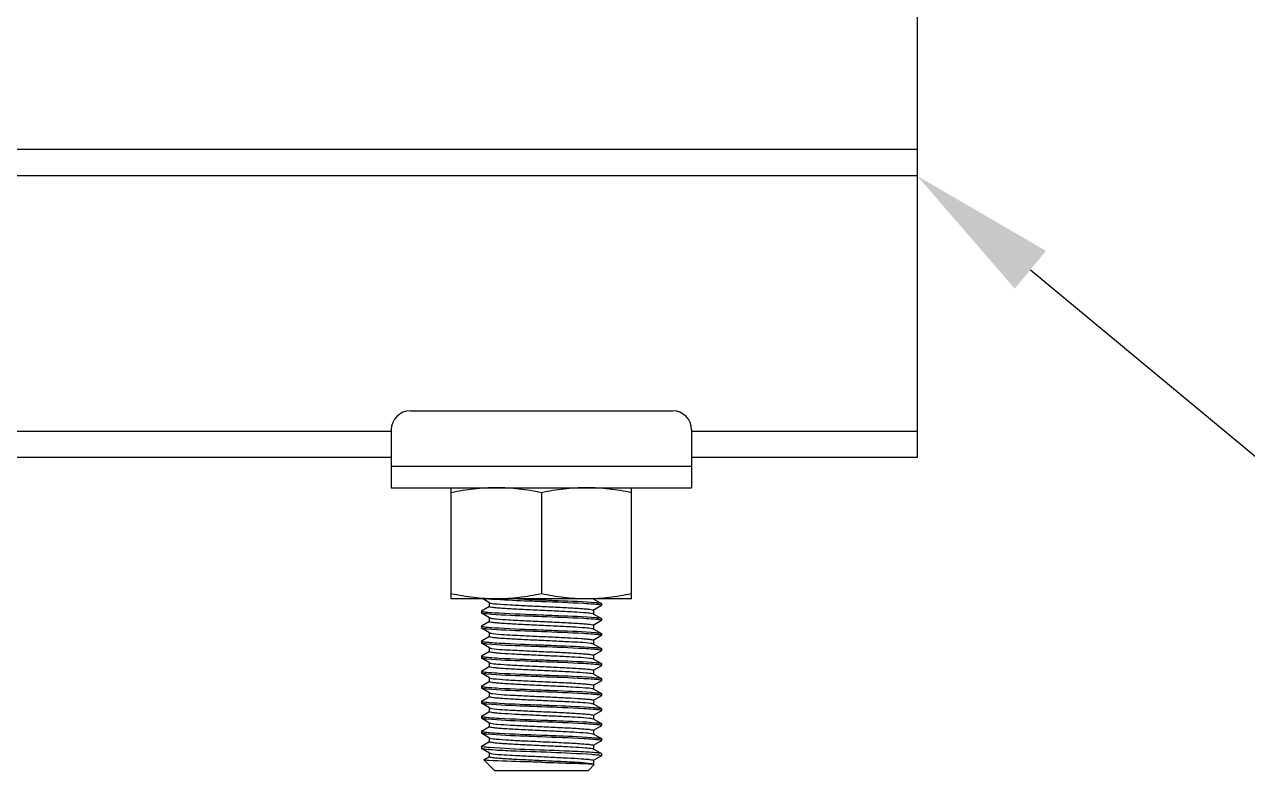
# Model space of a CAD drawing. Extents: x -409572 to -157272, y 600795 to 878326.
# Drawn here: x -396625 to -395792, y 804471 to 804979 of the extents above; entities that cross this region are included whole.
import ezdxf

# ---------------------------------------------------------------- set-up
doc = ezdxf.new("R2010")
doc.units = 0
doc.header["$LTSCALE"] = 1000
doc.header["$MEASUREMENT"] = 0
doc.layers.get('0').update_dxf_attribs({"linetype": 'CONTINUOUS'})

msp = doc.modelspace()

# ---------------------------------------------------------------- linework, layer by layer
at = {"color": 7}
msp.add_line((-396017.17, 805085.17), (-396017.17, 804683.96), dxfattribs=at)
for p, q in [((-396017.17, 804893.51), (-400240.39, 804893.51)), ((-396017.17, 804875.62), (-400240.39, 804875.62)), ((-396362.1, 804715.85), (-396183.69, 804715.85)), ((-396375.12, 804701.85), (-399882.63, 804701.85)), ((-396375.12, 804702.84), (-396375.12, 804663.52)), ((-396170.68, 804702.84), (-396170.68, 804663.52)), ((-396017.17, 804701.85), (-396170.68, 804701.85)), ((-396375.12, 804683.96), (-399882.63, 804683.96)), ((-396017.17, 804683.96), (-396170.68, 804683.96)), ((-396375.12, 804678.23), (-396170.68, 804678.23)), ((-396375.12, 804663.52), (-396170.68, 804663.52)), ((-396334.23, 804587.88), (-396334.23, 804663.52)), ((-396211.57, 804587.88), (-396211.57, 804663.52)), ((-396272.9, 804660.06), (-396272.9, 804591.33)), ((-396211.57, 804587.88), (-396334.23, 804587.88)), ((-396308.14, 804585.19), (-396312.78, 804587.88)), ((-396237.65, 804588.01), (-396232.11, 804584.79)), ((-396313.69, 804579.68), (-396313.78, 804579.57)), ((-396313.78, 804579.57), (-396313.78, 804578.29)), ((-396313.69, 804579.68), (-396308.14, 804582.89)), ((-396308.25, 804582.76), (-396308.25, 804585.32)), ((-396232.11, 804583.29), (-396237.65, 804580.08)), ((-396237.54, 804580.21), (-396237.54, 804577.65)), ((-396232.11, 804584.79), (-396232.01, 804584.68)), ((-396232.11, 804583.29), (-396232.01, 804583.4)), ((-396232.01, 804584.68), (-396232.01, 804583.4)), ((-396313.69, 804578.18), (-396313.78, 804578.29)), ((-396308.14, 804574.97), (-396313.69, 804578.18)), ((-396313.69, 804569.46), (-396308.14, 804572.67)), ((-396308.25, 804572.54), (-396308.25, 804575.1)), ((-396308.14, 804574.97), (-396307.94, 804574.88)), ((-396237.65, 804577.78), (-396232.11, 804574.57)), ((-396232.11, 804573.07), (-396237.65, 804569.86)), ((-396232.11, 804574.57), (-396232.01, 804574.46)), ((-396232.11, 804573.07), (-396232.01, 804573.18)), ((-396232.01, 804574.46), (-396232.01, 804573.18)), ((-396313.69, 804569.46), (-396313.78, 804569.35)), ((-396313.78, 804569.35), (-396313.78, 804568.07)), ((-396313.69, 804567.96), (-396313.78, 804568.07)), ((-396308.14, 804564.75), (-396313.69, 804567.96)), ((-396313.69, 804559.24), (-396308.14, 804562.45)), ((-396308.25, 804562.32), (-396308.25, 804564.88)), ((-396237.55, 804563.82), (-396237.84, 804563.84)), ((-396237.65, 804567.56), (-396232.11, 804564.35)), ((-396232.11, 804562.85), (-396237.65, 804559.64)), ((-396237.54, 804569.99), (-396237.54, 804567.43)), ((-396232.11, 804564.35), (-396232.01, 804564.24)), ((-396232.11, 804562.85), (-396232.01, 804562.96)), ((-396232.01, 804564.24), (-396232.01, 804562.96)), ((-396313.69, 804559.24), (-396313.78, 804559.13)), ((-396313.78, 804559.13), (-396313.78, 804557.85)), ((-396313.69, 804557.74), (-396313.78, 804557.85)), ((-396308.14, 804554.53), (-396313.69, 804557.74)), ((-396308.25, 804552.1), (-396308.25, 804554.65)), ((-396237.65, 804557.34), (-396232.11, 804554.13)), ((-396237.54, 804559.77), (-396237.54, 804557.21)), ((-396232.11, 804554.13), (-396232.01, 804554.02)), ((-396232.01, 804554.02), (-396232.01, 804552.74)), ((-396313.69, 804549.02), (-396313.78, 804548.91)), ((-396313.78, 804548.9), (-396313.78, 804547.63)), ((-396313.69, 804547.51), (-396313.78, 804547.63)), ((-396313.69, 804549.02), (-396308.14, 804552.23)), ((-396308.14, 804544.3), (-396313.69, 804547.51)), ((-396237.81, 804547.19), (-396237.65, 804547.12)), ((-396232.11, 804552.63), (-396237.65, 804549.41)), ((-396237.65, 804547.12), (-396232.11, 804543.91)), ((-396237.54, 804549.54), (-396237.54, 804546.99)), ((-396232.11, 804552.63), (-396232.01, 804552.74)), ((-396313.69, 804538.79), (-396313.78, 804538.68)), ((-396313.78, 804538.68), (-396313.78, 804537.4)), ((-396313.69, 804537.29), (-396313.78, 804537.41)), ((-396313.69, 804538.79), (-396308.14, 804542.01)), ((-396308.14, 804534.08), (-396313.69, 804537.29)), ((-396308.25, 804541.88), (-396308.25, 804544.43)), ((-396232.11, 804542.4), (-396237.65, 804539.19)), ((-396237.54, 804539.32), (-396237.54, 804536.77)), ((-396232.11, 804543.91), (-396232.01, 804543.79)), ((-396232.11, 804542.4), (-396232.01, 804542.52)), ((-396232.01, 804543.79), (-396232.01, 804542.52)), ((-396313.69, 804528.57), (-396308.14, 804531.78)), ((-396308.25, 804531.66), (-396308.25, 804534.21)), ((-396308.14, 804534.08), (-396307.94, 804533.99)), ((-396237.65, 804536.9), (-396232.11, 804533.68)), ((-396232.11, 804532.18), (-396237.65, 804528.97)), ((-396237.54, 804529.1), (-396237.54, 804526.54)), ((-396232.11, 804533.68), (-396232.01, 804533.57)), ((-396232.11, 804532.18), (-396232.01, 804532.29)), ((-396232.01, 804533.57), (-396232.01, 804532.29)), ((-396313.69, 804528.57), (-396313.78, 804528.46)), ((-396313.78, 804528.46), (-396313.78, 804527.18)), ((-396313.69, 804527.07), (-396313.78, 804527.18)), ((-396308.14, 804523.86), (-396313.69, 804527.07)), ((-396313.69, 804518.35), (-396308.14, 804521.56)), ((-396308.25, 804521.43), (-396308.25, 804523.99)), ((-396237.55, 804522.93), (-396237.84, 804522.95)), ((-396237.65, 804526.67), (-396232.11, 804523.46)), ((-396232.11, 804521.96), (-396237.65, 804518.75)), ((-396232.11, 804523.46), (-396232.01, 804523.35)), ((-396232.11, 804521.96), (-396232.01, 804522.07)), ((-396232.01, 804523.35), (-396232.01, 804522.07)), ((-396313.69, 804518.35), (-396313.78, 804518.24)), ((-396313.78, 804518.24), (-396313.78, 804516.96)), ((-396313.69, 804516.85), (-396313.78, 804516.96)), ((-396308.14, 804513.64), (-396313.69, 804516.85)), ((-396308.25, 804511.21), (-396308.25, 804513.77)), ((-396237.65, 804516.45), (-396232.11, 804513.24)), ((-396237.54, 804518.88), (-396237.54, 804516.32)), ((-396232.11, 804513.24), (-396232.01, 804513.13)), ((-396232.01, 804513.13), (-396232.01, 804511.85)), ((-396313.69, 804508.13), (-396313.78, 804508.02)), ((-396313.78, 804508.02), (-396313.78, 804506.74)), ((-396313.69, 804506.63), (-396313.78, 804506.74)), ((-396313.69, 804508.13), (-396308.14, 804511.34)), ((-396308.14, 804503.42), (-396313.69, 804506.63)), ((-396237.81, 804506.3), (-396237.65, 804506.23)), ((-396232.11, 804511.74), (-396237.65, 804508.53)), ((-396237.65, 804506.23), (-396232.11, 804503.02)), ((-396237.54, 804508.66), (-396237.54, 804506.1)), ((-396232.11, 804511.74), (-396232.01, 804511.85)), ((-396313.69, 804497.91), (-396313.78, 804497.79)), ((-396313.78, 804497.79), (-396313.78, 804496.52)), ((-396313.69, 804496.41), (-396313.78, 804496.52)), ((-396313.69, 804497.91), (-396308.14, 804501.12)), ((-396308.14, 804493.19), (-396313.69, 804496.41)), ((-396308.25, 804500.99), (-396308.25, 804503.54)), ((-396232.11, 804501.52), (-396237.65, 804498.3)), ((-396237.65, 804496.01), (-396232.11, 804492.8)), ((-396237.54, 804498.43), (-396237.54, 804495.88)), ((-396232.11, 804503.02), (-396232.01, 804502.91)), ((-396232.11, 804501.52), (-396232.01, 804501.63)), ((-396232.01, 804502.91), (-396232.01, 804501.63)), ((-396313.78, 804487.57), (-396313.69, 804487.69)), ((-396313.78, 804487.57), (-396313.78, 804486.3)), ((-396313.69, 804487.69), (-396308.14, 804490.9)), ((-396313.41, 804487.35), (-396313.55, 804487.4)), ((-396308.25, 804490.77), (-396308.25, 804493.32)), ((-396308.14, 804493.19), (-396307.94, 804493.11)), ((-396232.11, 804491.29), (-396237.65, 804488.08)), ((-396237.54, 804488.21), (-396237.54, 804485.66)), ((-396232.11, 804492.8), (-396232.01, 804492.68)), ((-396232.11, 804491.29), (-396232.01, 804491.41)), ((-396232.01, 804492.68), (-396232.01, 804491.41)), ((-396313.78, 804486.3), (-396313.69, 804486.18)), ((-396308.14, 804482.97), (-396313.69, 804486.18)), ((-396312.06, 804478.41), (-396308.14, 804480.67)), ((-396308.25, 804480.55), (-396308.25, 804483.1)), ((-396237.65, 804485.79), (-396232.11, 804482.57)), ((-396232.11, 804481.07), (-396237.65, 804477.86)), ((-396232.01, 804482.46), (-396232.11, 804482.57)), ((-396232.11, 804481.07), (-396232.01, 804481.18)), ((-396232.01, 804482.46), (-396232.01, 804481.18)), ((-396312.08, 804478.33), (-396312.06, 804478.41)), ((-396304.84, 804471.09), (-396312.08, 804478.33)), ((-396304.84, 804471.09), (-396240.95, 804471.09)), ((-396240.95, 804471.09), (-396236.95, 804475.09)), ((-396237.94, 804475.37), (-396237.42, 804475.29)), ((-396237.54, 804477.99), (-396237.54, 804475.43)), ((-396236.98, 804475.17), (-396236.95, 804475.09))]:
    msp.add_line(p, q)
msp.add_lwpolyline([(-395940.19, 804811.79), (-395680.26, 804596.23)])
for centre, radius, start, end in [((-396362.1, 804702.84), 13.01, 90, 180), ((-396183.69, 804702.84), 13.01, 0, 90), ((-396303.03, 804661.56), 74.08, 264.08117, 264.63299), ((-396085.43, 809370.41), 4786.84, 267.56828, 267.75562), ((-396246.38, 804471.63), 112.98, 84.57757, 85.54792), ((-396299.15, 804694.58), 116.22, 264.66273, 265.5428), ((-396307.17, 804577.11), 2.36, 250.95613, 252.09072), ((-396246.6, 804458.71), 115.68, 84.64983, 85.5433), ((-396299.27, 804682.82), 114.68, 264.62433, 265.54382), ((-396239.48, 804562.41), 5.49, 75.6696, 76.53963), ((-396298.93, 804676.65), 118.75, 264.72681, 265.54051), ((-396299.17, 804663.64), 115.95, 264.65689, 265.54292), ((-396246.31, 804441.79), 112.15, 84.55144, 85.55335), ((-396299.15, 804653.69), 116.22, 264.66273, 265.5428), ((-396246.38, 804430.74), 112.98, 84.57757, 85.54792), ((-396307.17, 804536.23), 2.36, 250.95613, 252.09072), ((-396246.6, 804417.82), 115.68, 84.64983, 85.5433), ((-396299.27, 804641.93), 114.68, 264.62433, 265.54382), ((-396239.48, 804521.52), 5.49, 75.6696, 76.53963), ((-396298.93, 804635.76), 118.75, 264.72681, 265.54051), ((-396246.31, 804400.9), 112.15, 84.55144, 85.55335), ((-396299.17, 804622.76), 115.95, 264.65689, 265.54292), ((-396299.15, 804612.8), 116.22, 264.66273, 265.5428), ((-396246.38, 804389.85), 112.98, 84.57757, 85.54792), ((-396307.17, 804495.34), 2.36, 250.95613, 252.09072), ((-396246.6, 804376.94), 115.68, 84.64983, 85.5433), ((-396297.24, 804624.49), 139.48, 265.18601, 265.53143), ((-396296.96, 804629.24), 142.97, 265.23999, 265.54697), ((-396239.48, 804480.63), 5.49, 75.6696, 76.53963)]:
    msp.add_arc(centre, radius, start, end)
for points, knots in [([(-396303.56, 804663.52), (-396308.7, 804663.52), (-396319.01, 804662.87), (-396329.18, 804661.13), (-396334.23, 804660.06)], [0, 0, 0, 0, 0.499234, 1, 1, 1, 1]), ([(-396272.9, 804660.06), (-396277.94, 804661.13), (-396288.11, 804662.87), (-396298.42, 804663.52), (-396303.56, 804663.52)], [0, 0, 0, 0, 0.500766, 1, 1, 1, 1]), ([(-396242.23, 804663.52), (-396247.37, 804663.52), (-396257.68, 804662.87), (-396267.85, 804661.13), (-396272.9, 804660.06)], [0, 0, 0, 0, 0.499234, 1, 1, 1, 1]), ([(-396211.57, 804660.06), (-396216.61, 804661.13), (-396226.78, 804662.87), (-396237.09, 804663.52), (-396242.23, 804663.52)], [0, 0, 0, 0, 0.500766, 1, 1, 1, 1]), ([(-396303.56, 804587.88), (-396308.7, 804587.88), (-396319.01, 804588.52), (-396329.18, 804590.27), (-396334.23, 804591.33)], [0, 0, 0, 0, 0.499234, 1, 1, 1, 1]), ([(-396303.67, 804587.35), (-396304.28, 804587.38), (-396306.38, 804587.51), (-396308.47, 804587.67), (-396309.96, 804587.8)], [0, 0, 0, 0, 0.289844, 1, 1, 1, 1]), ([(-396272.9, 804585.96), (-396275.78, 804586.07), (-396286.04, 804586.49), (-396296.3, 804586.9), (-396303.67, 804587.35)], [0, 0, 0, 0, 0.280726, 1, 1, 1, 1]), ([(-396272.9, 804591.33), (-396277.94, 804590.27), (-396288.11, 804588.52), (-396298.42, 804587.88), (-396303.56, 804587.88)], [0, 0, 0, 0, 0.500766, 1, 1, 1, 1]), ([(-396242.23, 804587.88), (-396247.37, 804587.88), (-396257.68, 804588.52), (-396267.85, 804590.27), (-396272.9, 804591.33)], [0, 0, 0, 0, 0.499234, 1, 1, 1, 1]), ([(-396272.9, 804587.24), (-396269.05, 804587.08), (-396256.63, 804586.55), (-396244.2, 804586.2), (-396235.66, 804585.37)], [0, 0, 0, 0, 0.309919, 1, 1, 1, 1]), ([(-396211.57, 804591.33), (-396216.61, 804590.27), (-396226.78, 804588.52), (-396237.09, 804587.88), (-396242.23, 804587.88)], [0, 0, 0, 0, 0.500766, 1, 1, 1, 1]), ([(-396313.78, 804579.57), (-396313.78, 804579.51), (-396313.59, 804579.4), (-396313.43, 804579.35), (-396313.31, 804579.32)], [0, 0, 0, 0, 0.314295, 1, 1, 1, 1]), ([(-396313.31, 804579.32), (-396313.14, 804579.28), (-396312.02, 804579.06), (-396310.9, 804578.95), (-396309.96, 804578.86)], [0, 0, 0, 0, 0.163341, 1, 1, 1, 1]), ([(-396308.25, 804582.76), (-396308.25, 804582.54), (-396307.05, 804582.4), (-396305.57, 804582.07), (-396302.45, 804581.82), (-396296.72, 804581.37), (-396287.58, 804580.9), (-396275.52, 804580.33), (-396263.07, 804579.75), (-396251.96, 804579.24), (-396243.78, 804578.58), (-396239.38, 804578.33), (-396237.97, 804577.91)], [0, 0, 0, 0, 0.009703, 0.035887, 0.07813, 0.135078, 0.284815, 0.464601, 0.649729, 0.81476, 0.937049, 1, 1, 1, 1]), ([(-396308.14, 804585.19), (-396308.07, 804585.15), (-396307.89, 804585.08), (-396307.7, 804585.03), (-396307.59, 804585)], [0, 0, 0, 0, 0.406881, 1, 1, 1, 1]), ([(-396307.59, 804585), (-396306.03, 804584.63), (-396301.46, 804584.31), (-396293.08, 804583.71), (-396281.95, 804583.19), (-396269.62, 804582.62), (-396257.76, 804582.05), (-396248.8, 804581.58), (-396243.2, 804581.14), (-396240.15, 804580.9), (-396238.72, 804580.57), (-396237.54, 804580.43), (-396237.54, 804580.21)], [0, 0, 0, 0, 0.068576, 0.194029, 0.359725, 0.543506, 0.720761, 0.867753, 0.923531, 0.964877, 0.99049, 1, 1, 1, 1]), ([(-396237.61, 804584.26), (-396239.77, 804584.44), (-396251.53, 804585.15), (-396263.3, 804585.58), (-396272.9, 804585.96)], [0, 0, 0, 0, 0.184493, 1, 1, 1, 1]), ([(-396232.43, 804583.64), (-396232.6, 804583.68), (-396233.68, 804583.91), (-396234.78, 804584.01), (-396235.7, 804584.1)], [0, 0, 0, 0, 0.160696, 1, 1, 1, 1]), ([(-396235.66, 804585.37), (-396235.21, 804585.33), (-396234.03, 804585.16), (-396232.75, 804585.17), (-396232.11, 804584.79)], [0, 0, 0, 0, 0.378482, 1, 1, 1, 1]), ([(-396232.01, 804583.4), (-396232.01, 804583.46), (-396232.18, 804583.57), (-396232.32, 804583.61), (-396232.43, 804583.64)], [0, 0, 0, 0, 0.318595, 1, 1, 1, 1]), ([(-396310.02, 804577.59), (-396310.49, 804577.63), (-396311.7, 804577.8), (-396313.02, 804577.79), (-396313.69, 804578.18)], [0, 0, 0, 0, 0.379133, 1, 1, 1, 1]), ([(-396272.9, 804575.74), (-396276.72, 804575.89), (-396289.1, 804576.42), (-396301.5, 804576.78), (-396310.02, 804577.59)], [0, 0, 0, 0, 0.309073, 1, 1, 1, 1]), ([(-396308.25, 804572.54), (-396308.25, 804572.32), (-396307.08, 804572.18), (-396305.64, 804571.85), (-396302.59, 804571.61), (-396296.99, 804571.17), (-396288.03, 804570.7), (-396276.16, 804570.14), (-396263.83, 804569.57), (-396252.71, 804569.05), (-396244.32, 804568.44), (-396239.76, 804568.12), (-396238.2, 804567.75)], [0, 0, 0, 0, 0.009517, 0.035128, 0.076492, 0.132277, 0.279305, 0.456588, 0.640385, 0.806077, 0.931494, 1, 1, 1, 1]), ([(-396308.18, 804578.71), (-396306.01, 804578.54), (-396294.26, 804577.83), (-396282.49, 804577.4), (-396272.9, 804577.01)], [0, 0, 0, 0, 0.184553, 1, 1, 1, 1]), ([(-396307.89, 804574.87), (-396306.52, 804574.42), (-396302.18, 804574.2), (-396294.08, 804573.51), (-396282.97, 804573.02), (-396270.49, 804572.43), (-396258.37, 804571.86), (-396249.16, 804571.38), (-396243.39, 804570.93), (-396240.24, 804570.69), (-396238.76, 804570.35), (-396237.54, 804570.22), (-396237.54, 804569.99)], [0, 0, 0, 0, 0.061098, 0.182334, 0.347135, 0.532706, 0.713328, 0.863975, 0.921317, 0.963856, 0.990226, 1, 1, 1, 1]), ([(-396272.9, 804577.01), (-396269.06, 804576.86), (-396256.66, 804576.33), (-396244.23, 804575.97), (-396235.7, 804575.16)], [0, 0, 0, 0, 0.309586, 1, 1, 1, 1]), ([(-396237.61, 804574.04), (-396239.78, 804574.21), (-396251.53, 804574.93), (-396263.3, 804575.36), (-396272.9, 804575.74)], [0, 0, 0, 0, 0.184541, 1, 1, 1, 1]), ([(-396237.97, 804577.91), (-396237.91, 804577.89), (-396237.8, 804577.85), (-396237.7, 804577.81), (-396237.65, 804577.78)], [0, 0, 0, 0, 0.569522, 1, 1, 1, 1]), ([(-396232.46, 804573.42), (-396232.64, 804573.47), (-396233.75, 804573.69), (-396234.87, 804573.8), (-396235.82, 804573.89)], [0, 0, 0, 0, 0.16229, 1, 1, 1, 1]), ([(-396235.7, 804575.16), (-396235.24, 804575.11), (-396234.06, 804574.94), (-396232.76, 804574.95), (-396232.11, 804574.57)], [0, 0, 0, 0, 0.378727, 1, 1, 1, 1]), ([(-396232.01, 804573.18), (-396232.01, 804573.24), (-396232.19, 804573.35), (-396232.35, 804573.39), (-396232.46, 804573.42)], [0, 0, 0, 0, 0.315177, 1, 1, 1, 1]), ([(-396313.78, 804569.35), (-396313.78, 804569.3), (-396313.62, 804569.19), (-396313.48, 804569.15), (-396313.38, 804569.12)], [0, 0, 0, 0, 0.319254, 1, 1, 1, 1]), ([(-396309.85, 804567.35), (-396310.34, 804567.4), (-396311.61, 804567.57), (-396312.99, 804567.56), (-396313.69, 804567.96)], [0, 0, 0, 0, 0.380051, 1, 1, 1, 1]), ([(-396313.38, 804569.12), (-396313.2, 804569.07), (-396312.09, 804568.84), (-396310.97, 804568.73), (-396310.02, 804568.64)], [0, 0, 0, 0, 0.159053, 1, 1, 1, 1]), ([(-396272.9, 804565.52), (-396276.69, 804565.67), (-396289.01, 804566.19), (-396301.35, 804566.56), (-396309.85, 804567.35)], [0, 0, 0, 0, 0.307895, 1, 1, 1, 1]), ([(-396308.25, 804562.32), (-396308.25, 804562.31), (-396308.25, 804562.29), (-396308.23, 804562.27), (-396308.22, 804562.26)], [0, 0, 0, 0, 0.463467, 1, 1, 1, 1]), ([(-396308.22, 804562.26), (-396308.05, 804562.05), (-396307.06, 804561.94), (-396305.33, 804561.61), (-396302.49, 804561.38), (-396297.1, 804560.96), (-396288.71, 804560.51), (-396277.49, 804559.97), (-396265.71, 804559.46), (-396252.9, 804558.75), (-396244.13, 804558.45), (-396239.23, 804557.71)], [0, 0, 0, 0, 0.011937, 0.038615, 0.07957, 0.133598, 0.274096, 0.443272, 0.620779, 0.785256, 1, 1, 1, 1]), ([(-396308.18, 804568.49), (-396306.02, 804568.32), (-396294.26, 804567.61), (-396282.49, 804567.17), (-396272.9, 804566.79)], [0, 0, 0, 0, 0.184509, 1, 1, 1, 1]), ([(-396308.14, 804564.75), (-396308.06, 804564.7), (-396307.4, 804564.47), (-396306.71, 804564.39), (-396306.12, 804564.31)], [0, 0, 0, 0, 0.140461, 1, 1, 1, 1]), ([(-396306.12, 804564.31), (-396300.97, 804563.62), (-396291.91, 804563.27), (-396278.79, 804562.58), (-396267, 804562.06), (-396255.95, 804561.52), (-396247.72, 804561.07), (-396242.63, 804560.65), (-396239.89, 804560.41), (-396238.59, 804560.12), (-396237.54, 804559.97), (-396237.54, 804559.77)], [0, 0, 0, 0, 0.226556, 0.394464, 0.573122, 0.741029, 0.877994, 0.929534, 0.967621, 0.99116, 1, 1, 1, 1]), ([(-396272.9, 804566.79), (-396269.08, 804566.64), (-396256.72, 804566.11), (-396244.33, 804565.75), (-396235.82, 804564.95)], [0, 0, 0, 0, 0.308784, 1, 1, 1, 1]), ([(-396237.84, 804563.84), (-396240.01, 804564.01), (-396251.69, 804564.71), (-396263.38, 804565.14), (-396272.9, 804565.52)], [0, 0, 0, 0, 0.186017, 1, 1, 1, 1]), ([(-396238.12, 804567.73), (-396238.03, 804567.7), (-396237.87, 804567.66), (-396237.71, 804567.6), (-396237.65, 804567.56)], [0, 0, 0, 0, 0.585672, 1, 1, 1, 1]), ([(-396233.42, 804563.39), (-396233.68, 804563.43), (-396235.05, 804563.61), (-396236.43, 804563.73), (-396237.55, 804563.82)], [0, 0, 0, 0, 0.190958, 1, 1, 1, 1]), ([(-396235.82, 804564.95), (-396235.34, 804564.9), (-396234.12, 804564.73), (-396232.78, 804564.74), (-396232.11, 804564.35)], [0, 0, 0, 0, 0.379378, 1, 1, 1, 1]), ([(-396232.01, 804562.96), (-396232.01, 804563.01), (-396232.49, 804563.35), (-396232.97, 804563.32), (-396233.42, 804563.39)], [0, 0, 0, 0, 0.092798, 1, 1, 1, 1]), ([(-396313.78, 804559.13), (-396313.78, 804559.07), (-396313.58, 804558.95), (-396313.43, 804558.91), (-396313.3, 804558.88)], [0, 0, 0, 0, 0.312916, 1, 1, 1, 1]), ([(-396309.97, 804557.14), (-396310.44, 804557.18), (-396311.67, 804557.36), (-396313.01, 804557.34), (-396313.69, 804557.74)], [0, 0, 0, 0, 0.379419, 1, 1, 1, 1]), ([(-396313.3, 804558.88), (-396313.12, 804558.83), (-396311.98, 804558.61), (-396310.82, 804558.5), (-396309.85, 804558.41)], [0, 0, 0, 0, 0.163149, 1, 1, 1, 1]), ([(-396272.9, 804555.29), (-396276.71, 804555.45), (-396289.07, 804555.97), (-396301.45, 804556.34), (-396309.97, 804557.14)], [0, 0, 0, 0, 0.308711, 1, 1, 1, 1]), ([(-396308.17, 804558.26), (-396306, 804558.09), (-396294.25, 804557.38), (-396282.49, 804556.95), (-396272.9, 804556.57)], [0, 0, 0, 0, 0.184619, 1, 1, 1, 1]), ([(-396308.14, 804554.53), (-396308.01, 804554.45), (-396307.61, 804554.34), (-396307.21, 804554.26), (-396306.96, 804554.21)], [0, 0, 0, 0, 0.374139, 1, 1, 1, 1]), ([(-396306.96, 804554.21), (-396302.13, 804553.39), (-396293.33, 804553.16), (-396280.39, 804552.42), (-396268.31, 804551.9), (-396256.85, 804551.34), (-396248.26, 804550.88), (-396242.91, 804550.45), (-396240.02, 804550.21), (-396238.65, 804549.9), (-396237.54, 804549.76), (-396237.54, 804549.54)], [0, 0, 0, 0, 0.210773, 0.377666, 0.558838, 0.731273, 0.873076, 0.926648, 0.966309, 0.990838, 1, 1, 1, 1]), ([(-396272.9, 804556.57), (-396269.4, 804556.43), (-396257.65, 804555.95), (-396245.9, 804555.53), (-396237.67, 804554.88)], [0, 0, 0, 0, 0.297814, 1, 1, 1, 1]), ([(-396237.61, 804553.6), (-396239.78, 804553.77), (-396251.53, 804554.48), (-396263.3, 804554.91), (-396272.9, 804555.29)], [0, 0, 0, 0, 0.184504, 1, 1, 1, 1]), ([(-396239.23, 804557.71), (-396239.04, 804557.69), (-396238.51, 804557.59), (-396237.96, 804557.51), (-396237.65, 804557.34)], [0, 0, 0, 0, 0.353551, 1, 1, 1, 1]), ([(-396237.67, 804554.88), (-396236.39, 804554.78), (-396234.58, 804554.53), (-396232.62, 804554.42), (-396232.11, 804554.13)], [0, 0, 0, 0, 0.683777, 1, 1, 1, 1]), ([(-396313.78, 804548.91), (-396313.78, 804548.85), (-396313.62, 804548.74), (-396313.47, 804548.7), (-396313.37, 804548.67)], [0, 0, 0, 0, 0.318137, 1, 1, 1, 1]), ([(-396309.96, 804546.92), (-396310.43, 804546.96), (-396311.66, 804547.14), (-396313.01, 804547.12), (-396313.69, 804547.51)], [0, 0, 0, 0, 0.379512, 1, 1, 1, 1]), ([(-396313.37, 804548.67), (-396313.19, 804548.62), (-396312.07, 804548.39), (-396310.92, 804548.29), (-396309.97, 804548.2)], [0, 0, 0, 0, 0.159502, 1, 1, 1, 1]), ([(-396272.9, 804545.07), (-396276.71, 804545.22), (-396289.07, 804545.75), (-396301.44, 804546.12), (-396309.96, 804546.92)], [0, 0, 0, 0, 0.308641, 1, 1, 1, 1]), ([(-396308.25, 804552.1), (-396308.25, 804551.9), (-396307.24, 804551.75), (-396305.96, 804551.46), (-396303.3, 804551.23), (-396298.33, 804550.82), (-396290.29, 804550.37), (-396279.45, 804549.84), (-396267.81, 804549.32), (-396254.63, 804548.65), (-396245.46, 804548.26), (-396240.17, 804547.62)], [0, 0, 0, 0, 0.008683, 0.031763, 0.069103, 0.119686, 0.254361, 0.420111, 0.597552, 0.765912, 1, 1, 1, 1]), ([(-396308.18, 804548.04), (-396306.01, 804547.87), (-396294.26, 804547.16), (-396282.49, 804546.73), (-396272.9, 804546.35)], [0, 0, 0, 0, 0.184538, 1, 1, 1, 1]), ([(-396272.9, 804546.35), (-396269.05, 804546.2), (-396256.63, 804545.66), (-396244.2, 804545.31), (-396235.66, 804544.49)], [0, 0, 0, 0, 0.309919, 1, 1, 1, 1]), ([(-396240.17, 804547.62), (-396239.9, 804547.59), (-396239.11, 804547.48), (-396238.3, 804547.37), (-396237.81, 804547.19)], [0, 0, 0, 0, 0.341642, 1, 1, 1, 1]), ([(-396232.43, 804552.97), (-396232.59, 804553.02), (-396233.66, 804553.24), (-396234.75, 804553.34), (-396235.66, 804553.43)], [0, 0, 0, 0, 0.160861, 1, 1, 1, 1]), ([(-396232.01, 804552.74), (-396232.01, 804552.79), (-396232.18, 804552.9), (-396232.32, 804552.94), (-396232.43, 804552.97)], [0, 0, 0, 0, 0.319044, 1, 1, 1, 1]), ([(-396313.78, 804538.68), (-396313.78, 804538.63), (-396313.59, 804538.51), (-396313.43, 804538.47), (-396313.31, 804538.44)], [0, 0, 0, 0, 0.314295, 1, 1, 1, 1]), ([(-396310.02, 804536.7), (-396310.49, 804536.75), (-396311.7, 804536.92), (-396313.02, 804536.91), (-396313.69, 804537.29)], [0, 0, 0, 0, 0.379133, 1, 1, 1, 1]), ([(-396313.31, 804538.44), (-396313.14, 804538.39), (-396312.02, 804538.17), (-396310.9, 804538.06), (-396309.96, 804537.97)], [0, 0, 0, 0, 0.163341, 1, 1, 1, 1]), ([(-396308.25, 804541.88), (-396308.25, 804541.65), (-396307.05, 804541.51), (-396305.57, 804541.18), (-396302.45, 804540.94), (-396296.72, 804540.49), (-396287.58, 804540.01), (-396275.52, 804539.44), (-396263.07, 804538.86), (-396251.96, 804538.36), (-396243.78, 804537.7), (-396239.38, 804537.44), (-396237.97, 804537.02)], [0, 0, 0, 0, 0.009703, 0.035887, 0.07813, 0.135078, 0.284815, 0.464601, 0.649729, 0.81476, 0.937049, 1, 1, 1, 1]), ([(-396308.18, 804537.82), (-396306.01, 804537.65), (-396294.26, 804536.94), (-396282.49, 804536.51), (-396272.9, 804536.13)], [0, 0, 0, 0, 0.184553, 1, 1, 1, 1]), ([(-396308.14, 804544.3), (-396308.07, 804544.26), (-396307.89, 804544.19), (-396307.7, 804544.14), (-396307.59, 804544.12)], [0, 0, 0, 0, 0.406881, 1, 1, 1, 1]), ([(-396307.59, 804544.12), (-396306.03, 804543.74), (-396301.46, 804543.43), (-396293.08, 804542.82), (-396281.95, 804542.3), (-396269.62, 804541.73), (-396257.76, 804541.17), (-396248.8, 804540.69), (-396243.2, 804540.25), (-396240.15, 804540.01), (-396238.72, 804539.69), (-396237.54, 804539.54), (-396237.54, 804539.32)], [0, 0, 0, 0, 0.068576, 0.194029, 0.359725, 0.543506, 0.720761, 0.867753, 0.923531, 0.964877, 0.99049, 1, 1, 1, 1]), ([(-396237.61, 804543.38), (-396239.77, 804543.55), (-396251.53, 804544.26), (-396263.3, 804544.69), (-396272.9, 804545.07)], [0, 0, 0, 0, 0.184493, 1, 1, 1, 1]), ([(-396232.43, 804542.75), (-396232.6, 804542.8), (-396233.68, 804543.02), (-396234.78, 804543.12), (-396235.7, 804543.21)], [0, 0, 0, 0, 0.160696, 1, 1, 1, 1]), ([(-396235.66, 804544.49), (-396235.21, 804544.44), (-396234.03, 804544.28), (-396232.75, 804544.28), (-396232.11, 804543.91)], [0, 0, 0, 0, 0.378482, 1, 1, 1, 1]), ([(-396232.01, 804542.52), (-396232.01, 804542.57), (-396232.18, 804542.68), (-396232.32, 804542.72), (-396232.43, 804542.75)], [0, 0, 0, 0, 0.318595, 1, 1, 1, 1]), ([(-396272.9, 804534.85), (-396276.72, 804535), (-396289.1, 804535.53), (-396301.5, 804535.89), (-396310.02, 804536.7)], [0, 0, 0, 0, 0.309073, 1, 1, 1, 1]), ([(-396308.25, 804531.66), (-396308.25, 804531.43), (-396307.08, 804531.29), (-396305.64, 804530.97), (-396302.59, 804530.72), (-396296.99, 804530.28), (-396288.03, 804529.81), (-396276.16, 804529.25), (-396263.83, 804528.68), (-396252.71, 804528.16), (-396244.32, 804527.55), (-396239.76, 804527.23), (-396238.2, 804526.86)], [0, 0, 0, 0, 0.009517, 0.035128, 0.076492, 0.132277, 0.279305, 0.456588, 0.640385, 0.806077, 0.931494, 1, 1, 1, 1]), ([(-396307.89, 804533.98), (-396306.52, 804533.54), (-396302.18, 804533.31), (-396294.08, 804532.63), (-396282.97, 804532.13), (-396270.49, 804531.54), (-396258.37, 804530.98), (-396249.16, 804530.5), (-396243.39, 804530.04), (-396240.24, 804529.8), (-396238.76, 804529.47), (-396237.54, 804529.33), (-396237.54, 804529.1)], [0, 0, 0, 0, 0.061098, 0.182334, 0.347135, 0.532706, 0.713328, 0.863975, 0.921317, 0.963856, 0.990226, 1, 1, 1, 1]), ([(-396272.9, 804536.13), (-396269.06, 804535.97), (-396256.66, 804535.44), (-396244.23, 804535.09), (-396235.7, 804534.27)], [0, 0, 0, 0, 0.309586, 1, 1, 1, 1]), ([(-396237.61, 804533.16), (-396239.78, 804533.33), (-396251.53, 804534.04), (-396263.3, 804534.47), (-396272.9, 804534.85)], [0, 0, 0, 0, 0.184541, 1, 1, 1, 1]), ([(-396237.97, 804537.02), (-396237.91, 804537), (-396237.8, 804536.97), (-396237.7, 804536.92), (-396237.65, 804536.9)], [0, 0, 0, 0, 0.569522, 1, 1, 1, 1]), ([(-396232.46, 804532.54), (-396232.64, 804532.58), (-396233.75, 804532.81), (-396234.87, 804532.91), (-396235.82, 804533)], [0, 0, 0, 0, 0.16229, 1, 1, 1, 1]), ([(-396235.7, 804534.27), (-396235.24, 804534.22), (-396234.06, 804534.06), (-396232.76, 804534.06), (-396232.11, 804533.68)], [0, 0, 0, 0, 0.378727, 1, 1, 1, 1]), ([(-396232.01, 804532.29), (-396232.01, 804532.35), (-396232.19, 804532.47), (-396232.35, 804532.51), (-396232.46, 804532.54)], [0, 0, 0, 0, 0.315177, 1, 1, 1, 1]), ([(-396313.78, 804528.46), (-396313.78, 804528.41), (-396313.62, 804528.3), (-396313.48, 804528.26), (-396313.38, 804528.23)], [0, 0, 0, 0, 0.319254, 1, 1, 1, 1]), ([(-396309.85, 804526.46), (-396310.34, 804526.51), (-396311.61, 804526.69), (-396312.99, 804526.67), (-396313.69, 804527.07)], [0, 0, 0, 0, 0.380051, 1, 1, 1, 1]), ([(-396313.38, 804528.23), (-396313.2, 804528.18), (-396312.09, 804527.95), (-396310.97, 804527.85), (-396310.02, 804527.76)], [0, 0, 0, 0, 0.159053, 1, 1, 1, 1]), ([(-396272.9, 804524.63), (-396276.69, 804524.78), (-396289.01, 804525.3), (-396301.35, 804525.67), (-396309.85, 804526.46)], [0, 0, 0, 0, 0.307895, 1, 1, 1, 1]), ([(-396308.25, 804521.43), (-396308.25, 804521.42), (-396308.25, 804521.4), (-396308.23, 804521.38), (-396308.22, 804521.37)], [0, 0, 0, 0, 0.463467, 1, 1, 1, 1]), ([(-396308.22, 804521.37), (-396308.05, 804521.16), (-396307.06, 804521.05), (-396305.33, 804520.72), (-396302.49, 804520.49), (-396297.1, 804520.07), (-396288.71, 804519.62), (-396277.49, 804519.08), (-396265.71, 804518.57), (-396252.9, 804517.87), (-396244.13, 804517.57), (-396239.23, 804516.83)], [0, 0, 0, 0, 0.011937, 0.038615, 0.07957, 0.133598, 0.274096, 0.443272, 0.620779, 0.785256, 1, 1, 1, 1]), ([(-396308.18, 804527.6), (-396306.02, 804527.43), (-396294.26, 804526.72), (-396282.49, 804526.29), (-396272.9, 804525.91)], [0, 0, 0, 0, 0.184509, 1, 1, 1, 1]), ([(-396308.14, 804523.86), (-396308.06, 804523.81), (-396307.4, 804523.58), (-396306.71, 804523.5), (-396306.12, 804523.42)], [0, 0, 0, 0, 0.140461, 1, 1, 1, 1]), ([(-396306.12, 804523.42), (-396300.97, 804522.73), (-396291.91, 804522.38), (-396278.79, 804521.69), (-396267, 804521.17), (-396255.95, 804520.63), (-396247.72, 804520.18), (-396242.63, 804519.76), (-396239.89, 804519.53), (-396238.59, 804519.23), (-396237.54, 804519.08), (-396237.54, 804518.88)], [0, 0, 0, 0, 0.226556, 0.394464, 0.573122, 0.741029, 0.877994, 0.929534, 0.967621, 0.99116, 1, 1, 1, 1]), ([(-396272.9, 804525.91), (-396269.08, 804525.75), (-396256.72, 804525.23), (-396244.33, 804524.86), (-396235.82, 804524.06)], [0, 0, 0, 0, 0.308784, 1, 1, 1, 1]), ([(-396237.84, 804522.95), (-396240.01, 804523.12), (-396251.69, 804523.82), (-396263.38, 804524.25), (-396272.9, 804524.63)], [0, 0, 0, 0, 0.186017, 1, 1, 1, 1]), ([(-396238.12, 804526.84), (-396238.03, 804526.81), (-396237.87, 804526.77), (-396237.71, 804526.71), (-396237.65, 804526.67)], [0, 0, 0, 0, 0.585672, 1, 1, 1, 1]), ([(-396233.42, 804522.5), (-396233.68, 804522.54), (-396235.05, 804522.72), (-396236.43, 804522.84), (-396237.55, 804522.93)], [0, 0, 0, 0, 0.190958, 1, 1, 1, 1]), ([(-396235.82, 804524.06), (-396235.34, 804524.01), (-396234.12, 804523.84), (-396232.78, 804523.85), (-396232.11, 804523.46)], [0, 0, 0, 0, 0.379378, 1, 1, 1, 1]), ([(-396232.01, 804522.07), (-396232.01, 804522.12), (-396232.49, 804522.46), (-396232.97, 804522.43), (-396233.42, 804522.5)], [0, 0, 0, 0, 0.092798, 1, 1, 1, 1]), ([(-396313.78, 804518.24), (-396313.78, 804518.18), (-396313.58, 804518.06), (-396313.43, 804518.02), (-396313.3, 804517.99)], [0, 0, 0, 0, 0.312916, 1, 1, 1, 1]), ([(-396309.97, 804516.25), (-396310.44, 804516.3), (-396311.67, 804516.47), (-396313.01, 804516.46), (-396313.69, 804516.85)], [0, 0, 0, 0, 0.379419, 1, 1, 1, 1]), ([(-396313.3, 804517.99), (-396313.12, 804517.94), (-396311.98, 804517.72), (-396310.82, 804517.61), (-396309.85, 804517.52)], [0, 0, 0, 0, 0.163149, 1, 1, 1, 1]), ([(-396272.9, 804514.41), (-396276.71, 804514.56), (-396289.07, 804515.08), (-396301.45, 804515.45), (-396309.97, 804516.25)], [0, 0, 0, 0, 0.308711, 1, 1, 1, 1]), ([(-396308.17, 804517.38), (-396306, 804517.21), (-396294.25, 804516.5), (-396282.49, 804516.06), (-396272.9, 804515.68)], [0, 0, 0, 0, 0.184619, 1, 1, 1, 1]), ([(-396308.14, 804513.64), (-396308.01, 804513.56), (-396307.61, 804513.45), (-396307.21, 804513.37), (-396306.96, 804513.33)], [0, 0, 0, 0, 0.374139, 1, 1, 1, 1]), ([(-396306.96, 804513.33), (-396302.13, 804512.5), (-396293.33, 804512.27), (-396280.39, 804511.53), (-396268.31, 804511.01), (-396256.85, 804510.45), (-396248.26, 804509.99), (-396242.91, 804509.56), (-396240.02, 804509.32), (-396238.65, 804509.01), (-396237.54, 804508.87), (-396237.54, 804508.66)], [0, 0, 0, 0, 0.210773, 0.377666, 0.558838, 0.731273, 0.873076, 0.926648, 0.966309, 0.990838, 1, 1, 1, 1]), ([(-396272.9, 804515.68), (-396269.4, 804515.54), (-396257.65, 804515.06), (-396245.9, 804514.64), (-396237.67, 804513.99)], [0, 0, 0, 0, 0.297814, 1, 1, 1, 1]), ([(-396237.61, 804512.71), (-396239.78, 804512.88), (-396251.53, 804513.59), (-396263.3, 804514.02), (-396272.9, 804514.41)], [0, 0, 0, 0, 0.184504, 1, 1, 1, 1]), ([(-396239.23, 804516.83), (-396239.04, 804516.8), (-396238.51, 804516.7), (-396237.96, 804516.63), (-396237.65, 804516.45)], [0, 0, 0, 0, 0.353551, 1, 1, 1, 1]), ([(-396237.67, 804513.99), (-396236.39, 804513.89), (-396234.58, 804513.64), (-396232.62, 804513.54), (-396232.11, 804513.24)], [0, 0, 0, 0, 0.683777, 1, 1, 1, 1]), ([(-396232.43, 804512.08), (-396232.59, 804512.13), (-396233.66, 804512.35), (-396234.75, 804512.46), (-396235.66, 804512.54)], [0, 0, 0, 0, 0.160861, 1, 1, 1, 1]), ([(-396313.78, 804508.02), (-396313.78, 804507.97), (-396313.62, 804507.85), (-396313.47, 804507.81), (-396313.37, 804507.78)], [0, 0, 0, 0, 0.318137, 1, 1, 1, 1]), ([(-396309.96, 804506.03), (-396310.43, 804506.07), (-396311.66, 804506.25), (-396313.01, 804506.23), (-396313.69, 804506.63)], [0, 0, 0, 0, 0.379512, 1, 1, 1, 1]), ([(-396313.37, 804507.78), (-396313.19, 804507.73), (-396312.07, 804507.51), (-396310.92, 804507.4), (-396309.97, 804507.31)], [0, 0, 0, 0, 0.159502, 1, 1, 1, 1]), ([(-396272.9, 804504.18), (-396276.71, 804504.34), (-396289.07, 804504.86), (-396301.44, 804505.23), (-396309.96, 804506.03)], [0, 0, 0, 0, 0.308641, 1, 1, 1, 1]), ([(-396308.25, 804511.21), (-396308.25, 804511.01), (-396307.24, 804510.86), (-396305.96, 804510.57), (-396303.3, 804510.34), (-396298.33, 804509.93), (-396290.29, 804509.48), (-396279.45, 804508.95), (-396267.81, 804508.43), (-396254.63, 804507.76), (-396245.46, 804507.38), (-396240.17, 804506.73)], [0, 0, 0, 0, 0.008683, 0.031763, 0.069103, 0.119686, 0.254361, 0.420111, 0.597552, 0.765912, 1, 1, 1, 1]), ([(-396308.18, 804507.16), (-396306.01, 804506.98), (-396294.26, 804506.27), (-396282.49, 804505.84), (-396272.9, 804505.46)], [0, 0, 0, 0, 0.184538, 1, 1, 1, 1]), ([(-396272.9, 804505.46), (-396269.05, 804505.31), (-396256.63, 804504.78), (-396244.2, 804504.42), (-396235.66, 804503.6)], [0, 0, 0, 0, 0.309919, 1, 1, 1, 1]), ([(-396237.61, 804502.49), (-396239.77, 804502.66), (-396251.53, 804503.37), (-396263.3, 804503.8), (-396272.9, 804504.18)], [0, 0, 0, 0, 0.184493, 1, 1, 1, 1]), ([(-396240.17, 804506.73), (-396239.9, 804506.7), (-396239.11, 804506.59), (-396238.3, 804506.49), (-396237.81, 804506.3)], [0, 0, 0, 0, 0.341642, 1, 1, 1, 1]), ([(-396232.01, 804511.85), (-396232.01, 804511.9), (-396232.18, 804512.01), (-396232.32, 804512.05), (-396232.43, 804512.08)], [0, 0, 0, 0, 0.319044, 1, 1, 1, 1]), ([(-396313.78, 804497.79), (-396313.78, 804497.74), (-396313.59, 804497.62), (-396313.43, 804497.58), (-396313.31, 804497.55)], [0, 0, 0, 0, 0.314295, 1, 1, 1, 1]), ([(-396310.02, 804495.81), (-396310.49, 804495.86), (-396311.7, 804496.03), (-396313.02, 804496.02), (-396313.69, 804496.41)], [0, 0, 0, 0, 0.379133, 1, 1, 1, 1]), ([(-396313.31, 804497.55), (-396313.14, 804497.5), (-396312.02, 804497.28), (-396310.9, 804497.17), (-396309.96, 804497.09)], [0, 0, 0, 0, 0.163341, 1, 1, 1, 1]), ([(-396272.9, 804493.96), (-396276.72, 804494.11), (-396289.1, 804494.64), (-396301.5, 804495), (-396310.02, 804495.81)], [0, 0, 0, 0, 0.309073, 1, 1, 1, 1]), ([(-396308.25, 804500.99), (-396308.25, 804500.76), (-396307.05, 804500.62), (-396305.57, 804500.29), (-396302.45, 804500.05), (-396296.72, 804499.6), (-396287.58, 804499.12), (-396275.52, 804498.55), (-396263.07, 804497.97), (-396251.96, 804497.47), (-396243.78, 804496.81), (-396239.38, 804496.55), (-396237.97, 804496.13)], [0, 0, 0, 0, 0.009703, 0.035887, 0.07813, 0.135078, 0.284815, 0.464601, 0.649729, 0.81476, 0.937049, 1, 1, 1, 1]), ([(-396308.18, 804496.93), (-396306.01, 804496.76), (-396294.26, 804496.05), (-396282.49, 804495.62), (-396272.9, 804495.24)], [0, 0, 0, 0, 0.184553, 1, 1, 1, 1]), ([(-396308.14, 804503.42), (-396308.07, 804503.38), (-396307.89, 804503.31), (-396307.7, 804503.26), (-396307.59, 804503.23)], [0, 0, 0, 0, 0.406881, 1, 1, 1, 1]), ([(-396307.59, 804503.23), (-396306.03, 804502.86), (-396301.46, 804502.54), (-396293.08, 804501.93), (-396281.95, 804501.41), (-396269.62, 804500.84), (-396257.76, 804500.28), (-396248.8, 804499.81), (-396243.2, 804499.36), (-396240.15, 804499.12), (-396238.72, 804498.8), (-396237.54, 804498.66), (-396237.54, 804498.43)], [0, 0, 0, 0, 0.068576, 0.194029, 0.359725, 0.543506, 0.720761, 0.867753, 0.923531, 0.964877, 0.99049, 1, 1, 1, 1]), ([(-396237.97, 804496.13), (-396237.91, 804496.11), (-396237.8, 804496.08), (-396237.7, 804496.03), (-396237.65, 804496.01)], [0, 0, 0, 0, 0.569522, 1, 1, 1, 1]), ([(-396232.43, 804501.86), (-396232.6, 804501.91), (-396233.68, 804502.13), (-396234.78, 804502.24), (-396235.7, 804502.32)], [0, 0, 0, 0, 0.160696, 1, 1, 1, 1]), ([(-396235.66, 804503.6), (-396235.21, 804503.55), (-396234.03, 804503.39), (-396232.75, 804503.39), (-396232.11, 804503.02)], [0, 0, 0, 0, 0.378482, 1, 1, 1, 1]), ([(-396232.01, 804501.63), (-396232.01, 804501.68), (-396232.18, 804501.79), (-396232.32, 804501.83), (-396232.43, 804501.86)], [0, 0, 0, 0, 0.318595, 1, 1, 1, 1]), ([(-396313.55, 804487.4), (-396313.61, 804487.42), (-396313.7, 804487.46), (-396313.78, 804487.54), (-396313.78, 804487.57)], [0, 0, 0, 0, 0.649818, 1, 1, 1, 1]), ([(-396308.83, 804486.76), (-396309.37, 804486.81), (-396310.89, 804486.96), (-396312.45, 804487.07), (-396313.41, 804487.35)], [0, 0, 0, 0, 0.350995, 1, 1, 1, 1]), ([(-396308.25, 804490.77), (-396308.25, 804490.54), (-396307.08, 804490.4), (-396305.64, 804490.08), (-396302.59, 804489.84), (-396296.99, 804489.39), (-396288.03, 804488.92), (-396276.16, 804488.36), (-396263.83, 804487.79), (-396252.71, 804487.27), (-396244.32, 804486.66), (-396239.76, 804486.35), (-396238.2, 804485.97)], [0, 0, 0, 0, 0.009517, 0.035128, 0.076492, 0.132277, 0.279305, 0.456588, 0.640385, 0.806077, 0.931494, 1, 1, 1, 1]), ([(-396307.89, 804493.09), (-396306.52, 804492.65), (-396302.18, 804492.42), (-396294.08, 804491.74), (-396282.97, 804491.24), (-396270.49, 804490.66), (-396258.37, 804490.09), (-396249.16, 804489.61), (-396243.39, 804489.16), (-396240.24, 804488.91), (-396238.76, 804488.58), (-396237.54, 804488.44), (-396237.54, 804488.21)], [0, 0, 0, 0, 0.061098, 0.182334, 0.347135, 0.532706, 0.713328, 0.863975, 0.921317, 0.963856, 0.990226, 1, 1, 1, 1]), ([(-396272.9, 804495.24), (-396269.06, 804495.09), (-396256.66, 804494.56), (-396244.23, 804494.2), (-396235.7, 804493.38)], [0, 0, 0, 0, 0.309586, 1, 1, 1, 1]), ([(-396237.61, 804492.27), (-396239.78, 804492.44), (-396251.53, 804493.15), (-396263.3, 804493.58), (-396272.9, 804493.96)], [0, 0, 0, 0, 0.184541, 1, 1, 1, 1]), ([(-396232.46, 804491.65), (-396232.64, 804491.7), (-396233.75, 804491.92), (-396234.87, 804492.03), (-396235.82, 804492.11)], [0, 0, 0, 0, 0.16229, 1, 1, 1, 1]), ([(-396235.7, 804493.38), (-396235.24, 804493.34), (-396234.06, 804493.17), (-396232.76, 804493.17), (-396232.11, 804492.8)], [0, 0, 0, 0, 0.378727, 1, 1, 1, 1]), ([(-396232.01, 804491.41), (-396232.01, 804491.46), (-396232.19, 804491.58), (-396232.35, 804491.62), (-396232.46, 804491.65)], [0, 0, 0, 0, 0.315177, 1, 1, 1, 1]), ([(-396313.69, 804486.18), (-396313.61, 804486.14), (-396313.37, 804486.06), (-396313.14, 804486), (-396313, 804485.98)], [0, 0, 0, 0, 0.390582, 1, 1, 1, 1]), ([(-396313, 804485.98), (-396312.77, 804485.93), (-396311.42, 804485.71), (-396310.07, 804485.59), (-396308.95, 804485.5)], [0, 0, 0, 0, 0.173481, 1, 1, 1, 1]), ([(-396308.25, 804480.55), (-396308.25, 804480.53), (-396308.25, 804480.51), (-396308.23, 804480.49), (-396308.22, 804480.48)], [0, 0, 0, 0, 0.463467, 1, 1, 1, 1]), ([(-396308.22, 804480.48), (-396308.05, 804480.27), (-396307.06, 804480.16), (-396305.33, 804479.83), (-396302.49, 804479.6), (-396297.1, 804479.18), (-396288.71, 804478.74), (-396277.49, 804478.19), (-396265.71, 804477.68), (-396252.9, 804476.98), (-396244.13, 804476.68), (-396239.23, 804475.94)], [0, 0, 0, 0, 0.011937, 0.038615, 0.07957, 0.133598, 0.274096, 0.443272, 0.620779, 0.785256, 1, 1, 1, 1]), ([(-396308.14, 804482.97), (-396308.06, 804482.92), (-396307.4, 804482.7), (-396306.71, 804482.61), (-396306.12, 804482.53)], [0, 0, 0, 0, 0.140461, 1, 1, 1, 1]), ([(-396308.11, 804485.43), (-396303.3, 804485.05), (-396280.23, 804483.92), (-396257.12, 804483.45), (-396238.89, 804482.14)], [0, 0, 0, 0, 0.208808, 1, 1, 1, 1]), ([(-396238.6, 804483.4), (-396243.64, 804483.77), (-396266.8, 804484.9), (-396289.99, 804485.29), (-396308.06, 804486.7)], [0, 0, 0, 0, 0.218132, 1, 1, 1, 1]), ([(-396306.12, 804482.53), (-396300.97, 804481.84), (-396291.91, 804481.49), (-396278.79, 804480.8), (-396267, 804480.28), (-396255.95, 804479.74), (-396247.72, 804479.29), (-396242.63, 804478.87), (-396239.89, 804478.64), (-396238.59, 804478.34), (-396237.54, 804478.19), (-396237.54, 804477.99)], [0, 0, 0, 0, 0.226556, 0.394464, 0.573122, 0.741029, 0.877994, 0.929534, 0.967621, 0.99116, 1, 1, 1, 1]), ([(-396238.89, 804482.14), (-396238.37, 804482.1), (-396236.66, 804481.97), (-396234.95, 804481.82), (-396233.77, 804481.66)], [0, 0, 0, 0, 0.307232, 1, 1, 1, 1]), ([(-396233.6, 804482.92), (-396233.92, 804482.96), (-396235.58, 804483.17), (-396237.25, 804483.3), (-396238.6, 804483.4)], [0, 0, 0, 0, 0.189241, 1, 1, 1, 1]), ([(-396238.12, 804485.95), (-396238.03, 804485.93), (-396237.87, 804485.88), (-396237.71, 804485.82), (-396237.65, 804485.79)], [0, 0, 0, 0, 0.585672, 1, 1, 1, 1]), ([(-396233.77, 804481.66), (-396233.33, 804481.6), (-396232.88, 804481.48), (-396232.01, 804481.35), (-396232.01, 804481.18)], [0, 0, 0, 0, 0.726573, 1, 1, 1, 1]), ([(-396232.11, 804482.57), (-396232.17, 804482.61), (-396232.66, 804482.79), (-396233.17, 804482.86), (-396233.6, 804482.92)], [0, 0, 0, 0, 0.144741, 1, 1, 1, 1]), ([(-396311.79, 804478.23), (-396311.86, 804478.25), (-396311.95, 804478.27), (-396312.06, 804478.31), (-396312.08, 804478.33)], [0, 0, 0, 0, 0.644165, 1, 1, 1, 1]), ([(-396308.74, 804477.93), (-396309.09, 804477.95), (-396310.11, 804478.03), (-396311.14, 804478.09), (-396311.79, 804478.23)], [0, 0, 0, 0, 0.347295, 1, 1, 1, 1]), ([(-396272.9, 804476.71), (-396276.61, 804476.82), (-396288.55, 804477.17), (-396300.51, 804477.39), (-396308.74, 804477.93)], [0, 0, 0, 0, 0.310462, 1, 1, 1, 1]), ([(-396272.9, 804476.71), (-396265.48, 804476.51), (-396253.84, 804476.06), (-396242.15, 804475.88), (-396237.94, 804475.37)], [0, 0, 0, 0, 0.636179, 1, 1, 1, 1]), ([(-396239.23, 804475.94), (-396239.04, 804475.91), (-396238.51, 804475.81), (-396237.96, 804475.74), (-396237.65, 804475.56)], [0, 0, 0, 0, 0.353551, 1, 1, 1, 1]), ([(-396237.42, 804475.29), (-396237.33, 804475.28), (-396237.18, 804475.25), (-396237.03, 804475.2), (-396236.98, 804475.17)], [0, 0, 0, 0, 0.624047, 1, 1, 1, 1])]:
    msp.add_open_spline(points, degree=3, knots=knots)
msp.add_solid([(-395950.83, 804798.96), (-396017.17, 804875.62), (-395929.55, 804824.62)])

doc.saveas('drawing.dxf')
